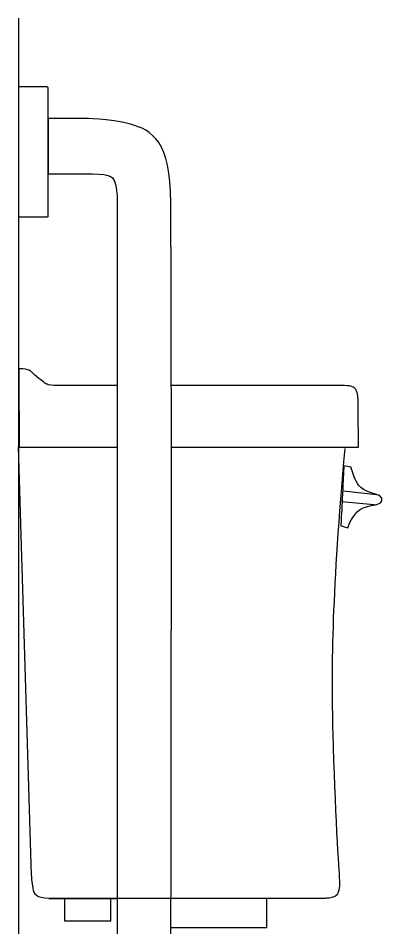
# Model space of a CAD drawing. Header units: millimetres. Extents: x 2892 to 6118, y 11629 to 15540.
# Drawn here: x 2893 to 3126, y 14918 to 15500 of the extents above; entities that cross this region are included whole.
import ezdxf

# ---------------------------------------------------------------- set-up
doc = ezdxf.new("R2010")
doc.units = ezdxf.units.MM
doc.layers.get('0').update_dxf_attribs({"color": 3})
doc.layers.add('SECTION_GRAB_RAIL_REAR', color=7, linetype='Continuous')

msp = doc.modelspace()

# ---------------------------------------------------------------- linework, layer by layer
for points in [[(2893.2, 15499.68), (2893.2, 15499.68), (2893.2, 14018.32), (2893.2, 14018.32)], [(2893.56, 15225.23), (2893.56, 15225.23), (2956.71, 15225.23), (2956.71, 15225.23)], [(3122.2, 15194.74), (3122.2, 15194.74), (3100.81, 15197.04), (3100.81, 15197.04)], [(3120.79, 15188.4), (3120.79, 15188.4), (3099.76, 15190.33), (3099.76, 15190.33)], [(2912.64, 14936.5), (2912.64, 14936.5), (2955.63, 14936.5), (2955.63, 14936.5)]]:
    msp.add_open_spline(points, degree=3)
for points, knots in [([(2956.46, 15264.6), (2956.46, 15264.6), (2917.86, 15264.6), (2917.86, 15264.6), (2917.86, 15264.6), (2910.78, 15264.53), (2909.23, 15267.07), (2904.73, 15270.34), (2904.73, 15270.34), (2900.81, 15273.2), (2900.87, 15275.04), (2893.41, 15275.37), (2893.41, 15275.37), (2893.41, 15275.37), (2893.56, 15225.23), (2893.56, 15225.23)], [0, 0, 0, 0, 0.25, 0.25, 0.25, 0.375, 0.5, 0.5, 0.5, 0.625, 0.75, 0.75, 0.75, 0.875, 1, 1, 1, 1]), ([(2990.88, 15225.23), (2990.88, 15225.23), (3110.75, 15225.23), (3110.75, 15225.23), (3110.75, 15225.23), (3110.75, 15225.23), (3110.38, 15256.04), (3110.38, 15256.04), (3110.38, 15256.04), (3110.31, 15261.89), (3106.92, 15264.6), (3101.5, 15264.6), (3101.5, 15264.6), (3101.5, 15264.6), (2990.43, 15264.6), (2990.43, 15264.6)], [0, 0, 0, 0, 0.25, 0.25, 0.25, 0.375, 0.5, 0.5, 0.5, 0.625, 0.75, 0.75, 0.75, 0.875, 1, 1, 1, 1]), ([(2892.97, 15225.44), (2892.97, 15225.44), (2901.37, 14951.36), (2901.37, 14951.36), (2901.37, 14951.36), (2901.69, 14942.08), (2904.2, 14936.74), (2913.07, 14936.74), (2913.07, 14936.74), (2913.07, 14936.74), (3089.81, 14936.74), (3089.81, 14936.74), (3089.81, 14936.74), (3096.86, 14936.74), (3099.13, 14941.62), (3098.58, 14950.19), (3098.58, 14950.19), (3092.6, 15042.45), (3094, 15132.16), (3102.08, 15224.42)], [0, 0, 0, 0, 0.2, 0.2, 0.2, 0.3, 0.4, 0.4, 0.4, 0.5, 0.6, 0.6, 0.6, 0.7, 0.8, 0.8, 0.8, 0.9, 1, 1, 1, 1]), ([(3101.33, 15213.21), (3102.85, 15212.96), (3104.38, 15212.74), (3105.89, 15212.51), (3105.89, 15212.51), (3108.06, 15204.58), (3112.32, 15197.39), (3122.2, 15194.92), (3122.2, 15194.92), (3127.14, 15193.68), (3125.36, 15188.85), (3121.67, 15188.4), (3121.67, 15188.4), (3113.08, 15187.37), (3107.18, 15182.07), (3103.79, 15173.63), (3103.79, 15173.63), (3102.32, 15174.04), (3100.87, 15174.44), (3099.41, 15174.86), (3099.41, 15174.86), (3100.05, 15187.65), (3100.69, 15200.43), (3101.33, 15213.21)], [0, 0, 0, 0, 0.166667, 0.166667, 0.166667, 0.25, 0.333333, 0.333333, 0.333333, 0.416667, 0.5, 0.5, 0.5, 0.583333, 0.666667, 0.666667, 0.666667, 0.75, 0.833333, 0.833333, 0.833333, 0.916667, 1, 1, 1, 1]), ([(3101.33, 15213.21), (3102.85, 15212.96), (3104.38, 15212.74), (3105.89, 15212.51), (3105.89, 15212.51), (3108.06, 15204.58), (3112.32, 15197.39), (3122.2, 15194.92), (3122.2, 15194.92), (3127.14, 15193.68), (3125.36, 15188.85), (3121.67, 15188.4), (3121.67, 15188.4), (3113.08, 15187.37), (3107.18, 15182.07), (3103.79, 15173.63), (3103.79, 15173.63), (3102.32, 15174.04), (3100.87, 15174.44), (3099.41, 15174.86), (3099.41, 15174.86), (3100.05, 15187.65), (3100.69, 15200.43), (3101.33, 15213.21)], [0, 0, 0, 0, 0.166667, 0.166667, 0.166667, 0.25, 0.333333, 0.333333, 0.333333, 0.416667, 0.5, 0.5, 0.5, 0.583333, 0.666667, 0.666667, 0.666667, 0.75, 0.833333, 0.833333, 0.833333, 0.916667, 1, 1, 1, 1]), ([(2952.18, 14922.13), (2952.18, 14922.13), (2922.52, 14922.13), (2922.52, 14922.13), (2922.52, 14922.13), (2922.52, 14922.13), (2922.52, 14936.5), (2922.52, 14936.5), (2922.52, 14936.5), (2922.52, 14936.5), (2952.18, 14936.5), (2952.18, 14936.5), (2952.18, 14936.5), (2952.18, 14936.5), (2952.18, 14922.13), (2952.18, 14922.13)], [0, 0, 0, 0, 0.25, 0.25, 0.25, 0.375, 0.5, 0.5, 0.5, 0.625, 0.75, 0.75, 0.75, 0.875, 1, 1, 1, 1]), ([(2990.12, 14917.84), (2990.12, 14917.84), (3052.07, 14917.84), (3052.07, 14917.84), (3052.07, 14917.84), (3052.07, 14917.84), (3052.07, 14936.36), (3052.07, 14936.36), (3052.07, 14936.36), (3052.07, 14936.36), (2990.12, 14936.36), (2990.12, 14936.36)], [0, 0, 0, 0, 0.333333, 0.333333, 0.333333, 0.5, 0.666667, 0.666667, 0.666667, 0.833333, 1, 1, 1, 1])]:
    msp.add_open_spline(points, degree=3, knots=knots)
at = {"layer": 'SECTION_GRAB_RAIL_REAR'}
for points, knots in [([(2911.98, 15455.1), (2911.98, 15455.55), (2911.48, 15456.05), (2911.02, 15456.05), (2911.02, 15456.05), (2911.02, 15456.05), (2893.4, 15456.05), (2893.4, 15456.05), (2893.4, 15456.05), (2893.4, 15456.05), (2893.4, 15372.32), (2893.4, 15372.32), (2893.4, 15372.32), (2893.4, 15372.32), (2911.14, 15372.32), (2911.14, 15372.32), (2911.14, 15372.32), (2911.52, 15372.32), (2911.98, 15372.73), (2911.98, 15373.11), (2911.98, 15373.11), (2911.98, 15373.11), (2911.98, 15455.1), (2911.98, 15455.1)], [0, 0, 0, 0, 0.166667, 0.166667, 0.166667, 0.25, 0.333333, 0.333333, 0.333333, 0.416667, 0.5, 0.5, 0.5, 0.583333, 0.666667, 0.666667, 0.666667, 0.75, 0.833333, 0.833333, 0.833333, 0.916667, 1, 1, 1, 1]), ([(2991.12, 15192.9), (2991.12, 15192.9), (2990.67, 14852.16), (2990.67, 14852.16), (2990.67, 14852.16), (2990.62, 14813.18), (2966.58, 14798.4), (2935.26, 14798.4), (2935.26, 14798.4), (2935.26, 14798.4), (2912.13, 14798.4), (2912.13, 14798.4), (2912.13, 14798.4), (2912.13, 14798.4), (2912.13, 14833.79), (2912.13, 14833.79), (2912.13, 14833.79), (2912.13, 14833.79), (2935.45, 14833.79), (2935.45, 14833.79), (2935.45, 14833.79), (2950.54, 14833.79), (2956.29, 14836.07), (2956.29, 14850.46), (2956.29, 14850.46), (2956.29, 14850.46), (2956.29, 15192.9), (2956.29, 15192.9), (2956.29, 15192.9), (2956.29, 15192.9), (2956.29, 15383.5), (2956.29, 15383.5), (2956.29, 15383.5), (2956.29, 15397.89), (2950.54, 15400.17), (2935.45, 15400.17), (2935.45, 15400.17), (2935.45, 15400.17), (2912.13, 15400.17), (2912.13, 15400.17), (2912.13, 15400.17), (2912.13, 15400.17), (2912.13, 15435.56), (2912.13, 15435.56), (2912.13, 15435.56), (2912.13, 15435.56), (2935.26, 15435.56), (2935.26, 15435.56), (2935.26, 15435.56), (2966.58, 15435.56), (2990.57, 15420.78), (2990.67, 15381.8), (2990.67, 15381.8), (2990.67, 15381.8), (2991.12, 15192.9), (2991.12, 15192.9)], [0, 0, 0, 0, 0.071429, 0.071429, 0.071429, 0.107143, 0.142857, 0.142857, 0.142857, 0.178571, 0.214286, 0.214286, 0.214286, 0.25, 0.285714, 0.285714, 0.285714, 0.321429, 0.357143, 0.357143, 0.357143, 0.392857, 0.428571, 0.428571, 0.428571, 0.464286, 0.5, 0.5, 0.5, 0.535714, 0.571429, 0.571429, 0.571429, 0.607143, 0.642857, 0.642857, 0.642857, 0.678571, 0.714286, 0.714286, 0.714286, 0.75, 0.785714, 0.785714, 0.785714, 0.821429, 0.857143, 0.857143, 0.857143, 0.892857, 0.928571, 0.928571, 0.928571, 0.964286, 1, 1, 1, 1])]:
    msp.add_open_spline(points, degree=3, knots=knots, dxfattribs=at)

doc.saveas('drawing.dxf')
